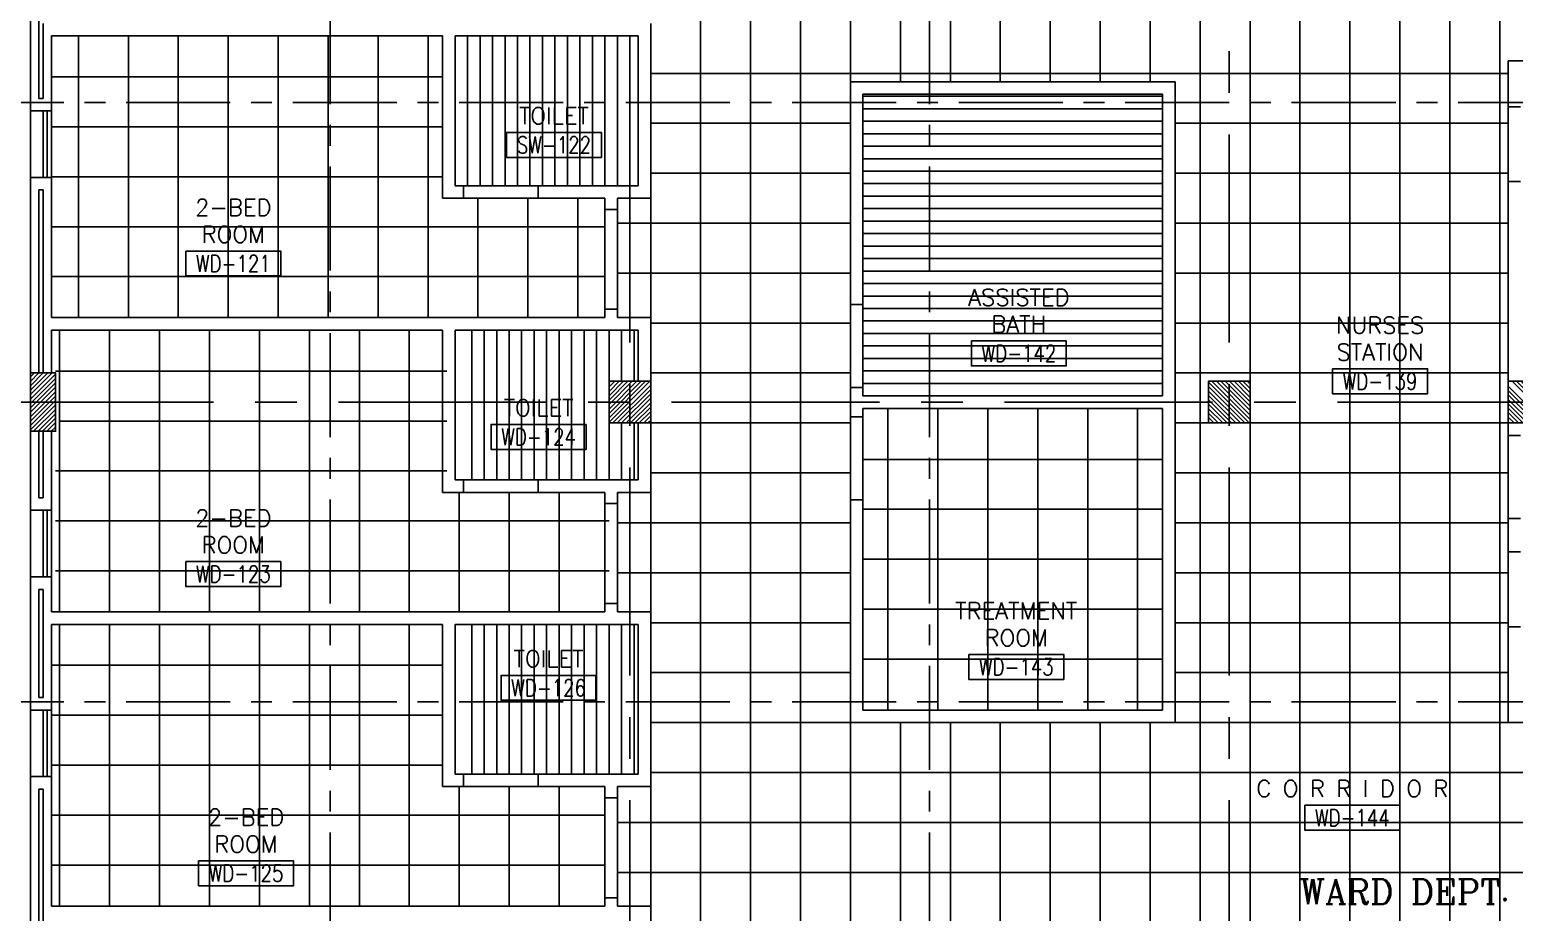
# Model space of a CAD drawing. Extents: x 88852.7 to 88945.7, y 39921.6 to 40001.1.
# Drawn here: x 88902.8 to 88920.63, y 39966.77 to 39977.37 of the extents above; entities that cross this region are included whole.
import ezdxf
from ezdxf.enums import TextEntityAlignment as Align

# ---------------------------------------------------------------- set-up
doc = ezdxf.new("R2010")
doc.units = 0
doc.header["$MEASUREMENT"] = 0
doc.linetypes.add('CENTER', pattern=[2, 1.25, -0.25, 0.25, -0.25])
doc.linetypes.add('CENTERX2', pattern=[4, 2.5, -0.5, 0.5, -0.5])
doc.layers.get('0').update_dxf_attribs({"color": 4, "linetype": 'CONTINUOUS'})
for name, color, linetype in [('AXES', 11, 'CENTERX2'), ('AXES1', 11, 'CENTER'), ('CEILING', 4, 'CONTINUOUS'), ('COL', 2, 'CONTINUOUS'), ('COUNTER', 3, 'CONTINUOUS'), ('HAT', 11, 'CONTINUOUS'), ('INSUL', 4, 'CONTINUOUS'), ('RM-BOX', 11, 'CONTINUOUS'), ('RM-NAME', 11, 'CONTINUOUS'), ('RM-NO', 11, 'CONTINUOUS'), ('WALL', 2, 'CONTINUOUS'), ('WIN', 3, 'CONTINUOUS')]:
    doc.layers.add(name, color=color, linetype=linetype)
doc.styles.add('ROMANC', font='romanc', dxfattribs={"height": 0.1})
doc.styles.add('ROMANS', font='ROMANS.shx', dxfattribs={"width": 0.6})

# ---------------------------------------------------------------- blocks, each defined once
blk = doc.blocks.new('C11')
at = {"layer": 'HAT'}
h = blk.add_hatch(dxfattribs=at)
h.set_pattern_fill('ANSI31', color=256, scale=300, style=0)
h.set_pattern_definition([(45, (-248556.182, -75061.005), (-26.5165043, 26.5165043), [])])
h.paths.add_polyline_path([(300, 700), (0, 700), (0, 350), (300, 350)])
h.paths.add_polyline_path([(300, 350), (0, 350), (0, 0), (300, 0)])
at = {"layer": 'COL'}
blk.add_lwpolyline([(300, 700), (300, 0), (0, 0), (0, 700)], close=True, dxfattribs=at)
blk = doc.blocks.new('RM1')
at = {"layer": 'RM-BOX'}
blk.add_lwpolyline([(570, -200), (-570, -200), (-570, -500), (570, -500)], close=True, dxfattribs=at)
at = {"layer": 'RM-NAME', "style": 'ROMANS'}
blk.add_attdef('ROOMNAME1', text='', height=200, dxfattribs=at).set_placement((0, 324), align=Align.MIDDLE)
blk = doc.blocks.new('*X137')
at = {"color": 0}
for p, q in [((238729, 162732), (239186, 163190)), ((238729, 162785), (239133, 163190)), ((238729, 162838), (239080, 163190)), ((238729, 162891), (239027, 163190)), ((238729, 162944), (238974, 163190)), ((238729, 162997), (238921, 163190)), ((238729, 163050), (238868, 163190)), ((238729, 163103), (238815, 163190)), ((238729, 163157), (238762, 163190)), ((238739, 162690), (239229, 163179)), ((238792, 162690), (239229, 163126)), ((238845, 162690), (239229, 163073)), ((238898, 162690), (239229, 163020)), ((238951, 162690), (239229, 162967)), ((239004, 162690), (239229, 162914)), ((239057, 162690), (239229, 162861)), ((239110, 162690), (239229, 162808)), ((239163, 162690), (239229, 162755)), ((239216, 162690), (239229, 162702))]:
    blk.add_line(p, q, dxfattribs=at)
blk = doc.blocks.new('COL50')
at = {"layer": 'COL'}
blk.add_lwpolyline([(-250, 250), (-250, -250), (250, -250), (250, 250)], close=True, dxfattribs=at)
blk = doc.blocks.new('*X136')
at = {"color": 0}
for p, q in [((235129, 162738), (235580, 163190)), ((235129, 162792), (235527, 163190)), ((235129, 162845), (235474, 163190)), ((235129, 162898), (235421, 163190)), ((235129, 162951), (235368, 163190)), ((235129, 163004), (235315, 163190)), ((235129, 163057), (235262, 163190)), ((235129, 163110), (235209, 163190)), ((235129, 163163), (235156, 163190)), ((235186, 162690), (235629, 163132)), ((235239, 162690), (235629, 163079)), ((235292, 162690), (235629, 163026)), ((235345, 162690), (235629, 162973)), ((235398, 162690), (235629, 162920)), ((235451, 162690), (235629, 162867)), ((235504, 162690), (235629, 162814)), ((235557, 162690), (235629, 162761)), ((235610, 162690), (235629, 162708))]:
    blk.add_line(p, q, dxfattribs=at)
blk = doc.blocks.new('*X135')
at = {"color": 0}
for p, q in [((227929, 162698), (228420, 163190)), ((227929, 162751), (228367, 163190)), ((227929, 162804), (228314, 163190)), ((227929, 162857), (228261, 163190)), ((227929, 162910), (228208, 163190)), ((227929, 162963), (228155, 163190)), ((227929, 163016), (228102, 163190)), ((227929, 163069), (228049, 163190)), ((227929, 163122), (227996, 163190)), ((227929, 163175), (227943, 163190)), ((227973, 162690), (228429, 163145)), ((228026, 162690), (228429, 163092)), ((228079, 162690), (228429, 163039)), ((228132, 162690), (228429, 162986)), ((228185, 162690), (228429, 162933)), ((228239, 162690), (228429, 162880)), ((228292, 162690), (228429, 162827)), ((228345, 162690), (228429, 162774)), ((228398, 162690), (228429, 162721))]:
    blk.add_line(p, q, dxfattribs=at)

msp = doc.modelspace()

# ---------------------------------------------------------------- linework, layer by layer
at = {"layer": 'AXES'}
for p, q in [((88910.0103, 39921.6153), (88910.0103, 40000.4279)), ((88917.2103, 39921.6153), (88917.2103, 40000.4279)), ((88902.8103, 39921.6153), (88902.8103, 40000.0779)), ((88945.0103, 39972.8996), (88876.9703, 39972.8996))]:
    msp.add_line(p, q, dxfattribs=at)
at = {"layer": 'AXES1'}
for p, q in [((88906.4103, 39928.4796), (88906.4103, 39987.2996)), ((88913.6103, 39928.4796), (88913.6103, 39987.2996)), ((88935.2103, 39976.4996), (88876.9703, 39976.4996)), ((88935.2103, 39969.2996), (88876.9703, 39969.2996))]:
    msp.add_line(p, q, dxfattribs=at)
at = {"layer": 'CEILING', "linetype": 'CONTINUOUS'}
for p, q in [((88912.0603, 39980.2496), (88912.0603, 39963.3096)), ((88912.6603, 39976.7496), (88912.6603, 39980.2496)), ((88913.2603, 39976.7496), (88913.2603, 39980.2496)), ((88913.8603, 39976.7496), (88913.8603, 39980.2496)), ((88914.4603, 39976.7496), (88914.4603, 39980.2496)), ((88918.0603, 39980.1984), (88918.0603, 39962.1746)), ((88918.6603, 39980.1984), (88918.6603, 39962.1746)), ((88910.8603, 39979.8496), (88910.8603, 39963.3096)), ((88911.4603, 39979.8496), (88911.4603, 39963.3096)), ((88915.0603, 39976.7496), (88915.0603, 39979.8496)), ((88915.6603, 39976.7496), (88915.6603, 39979.8496)), ((88916.2603, 39976.7496), (88916.2603, 39979.8496)), ((88916.8603, 39979.8496), (88916.8603, 39965.9496)), ((88917.4603, 39979.8496), (88917.4603, 39965.9496)), ((88919.2603, 39979.8496), (88919.2603, 39962.1746)), ((88919.8603, 39979.8496), (88919.8603, 39962.1746)), ((88920.4603, 39979.8496), (88920.4603, 39962.1746)), ((88903.3853, 39973.9146), (88903.3853, 39977.2996)), ((88903.9853, 39973.9146), (88903.9853, 39977.2996)), ((88904.5853, 39973.9146), (88904.5853, 39977.2996)), ((88905.1853, 39973.9146), (88905.1853, 39977.2996)), ((88905.7853, 39973.9146), (88905.7853, 39977.2996)), ((88906.3853, 39973.9146), (88906.3853, 39977.2996)), ((88906.3853, 39973.9146), (88906.3853, 39977.2996)), ((88906.9853, 39973.9146), (88906.9853, 39977.2996)), ((88907.5853, 39973.9146), (88907.5853, 39977.2996)), ((88908.0603, 39977.2996), (88908.0603, 39975.4996)), ((88908.2103, 39977.2996), (88908.2103, 39975.4996)), ((88908.3603, 39977.2996), (88908.3603, 39975.4996)), ((88908.5103, 39977.2996), (88908.5103, 39975.4996)), ((88908.6603, 39977.2996), (88908.6603, 39975.4996)), ((88908.8103, 39977.2996), (88908.8103, 39975.4996)), ((88908.9603, 39977.2996), (88908.9603, 39975.4996)), ((88909.1103, 39977.2996), (88909.1103, 39975.4996)), ((88909.2603, 39977.2996), (88909.2603, 39975.4996)), ((88909.4103, 39977.2996), (88909.4103, 39975.4996)), ((88909.5603, 39977.2996), (88909.5603, 39975.4996)), ((88909.7103, 39977.2996), (88909.7103, 39975.4996)), ((88909.8603, 39977.2996), (88909.8603, 39975.4996)), ((88910.0103, 39977.2996), (88910.0103, 39975.4996)), ((88903.0603, 39976.8071), (88907.7603, 39976.8071)), ((88910.2603, 39976.8496), (88920.5603, 39976.8496)), ((88916.4103, 39976.5746), (88912.8103, 39976.5746)), ((88916.4103, 39976.4246), (88912.8103, 39976.4246)), ((88903.0603, 39976.2071), (88907.7603, 39976.2071)), ((88912.6603, 39976.2496), (88910.2603, 39976.2496)), ((88916.4103, 39976.2746), (88912.8103, 39976.2746)), ((88920.5603, 39976.2496), (88916.5603, 39976.2496)), ((88916.4103, 39976.1246), (88912.8103, 39976.1246)), ((88916.4103, 39975.9746), (88912.8103, 39975.9746)), ((88916.4103, 39975.8246), (88912.8103, 39975.8246)), ((88912.6603, 39975.6496), (88910.2603, 39975.6496)), ((88916.4103, 39975.6746), (88912.8103, 39975.6746)), ((88920.5603, 39975.6496), (88916.5603, 39975.6496)), ((88903.0603, 39975.6071), (88907.7603, 39975.6071)), ((88916.4103, 39975.5246), (88912.8103, 39975.5246)), ((88908.1853, 39973.9146), (88908.1853, 39975.3496)), ((88908.7853, 39973.9146), (88908.7853, 39975.3496)), ((88909.3853, 39973.9146), (88909.3853, 39975.3496)), ((88910.2603, 39975.3496), (88910.2603, 39973.9146)), ((88916.4103, 39975.3746), (88912.8103, 39975.3746)), ((88916.4103, 39975.2246), (88912.8103, 39975.2246)), ((88903.0603, 39975.0071), (88909.7103, 39975.0071)), ((88912.6603, 39975.0496), (88909.8603, 39975.0496)), ((88916.4103, 39975.0746), (88912.8103, 39975.0746)), ((88916.4103, 39974.9246), (88912.8103, 39974.9246)), ((88920.5603, 39975.0496), (88916.5603, 39975.0496)), ((88916.4103, 39974.7746), (88912.8103, 39974.7746)), ((88916.4103, 39974.6246), (88912.8103, 39974.6246)), ((88903.0603, 39974.4071), (88909.7103, 39974.4071)), ((88912.6603, 39974.4496), (88909.8603, 39974.4496)), ((88916.4103, 39974.4746), (88912.8103, 39974.4746)), ((88920.5603, 39974.4496), (88916.5603, 39974.4496)), ((88916.4103, 39974.3246), (88912.8103, 39974.3246)), ((88916.4103, 39974.1746), (88912.8103, 39974.1746)), ((88916.4103, 39974.0246), (88912.8103, 39974.0246)), ((88912.6603, 39973.8496), (88910.2603, 39973.8496)), ((88916.4103, 39973.8746), (88912.8103, 39973.8746)), ((88920.5603, 39973.8496), (88916.5603, 39973.8496)), ((88916.4103, 39973.7246), (88912.8103, 39973.7246)), ((88916.4103, 39973.5746), (88912.8103, 39973.5746)), ((88916.4103, 39973.4246), (88912.8103, 39973.4246)), ((88912.6603, 39973.2496), (88910.2603, 39973.2496)), ((88916.4103, 39973.2746), (88912.8103, 39973.2746)), ((88920.5603, 39973.2496), (88916.5603, 39973.2496)), ((88916.4103, 39973.1246), (88912.8103, 39973.1246)), ((88913.1103, 39969.1996), (88913.1103, 39972.8246)), ((88913.7103, 39969.1996), (88913.7103, 39972.8246)), ((88914.3103, 39969.1996), (88914.3103, 39972.8246)), ((88914.9103, 39969.1996), (88914.9103, 39972.8246)), ((88915.5103, 39969.1996), (88915.5103, 39972.8246)), ((88916.1103, 39969.1996), (88916.1103, 39972.8246)), ((88912.6603, 39972.6496), (88910.2603, 39972.6496)), ((88920.5603, 39972.6496), (88916.5603, 39972.6496)), ((88912.8103, 39972.2121), (88916.4103, 39972.2121)), ((88912.6603, 39972.0496), (88910.2603, 39972.0496)), ((88920.5603, 39972.0496), (88916.5603, 39972.0496)), ((88910.2603, 39971.8146), (88910.2603, 39970.3796)), ((88912.8103, 39971.6121), (88916.4103, 39971.6121)), ((88912.6603, 39971.4496), (88909.8603, 39971.4496)), ((88920.5603, 39971.4496), (88916.5603, 39971.4496)), ((88912.8103, 39971.0121), (88916.4103, 39971.0121)), ((88912.6603, 39970.8496), (88909.8603, 39970.8496)), ((88920.5603, 39970.8496), (88916.5603, 39970.8496)), ((88912.8103, 39970.4121), (88916.4103, 39970.4121)), ((88912.6603, 39970.2496), (88910.2603, 39970.2496)), ((88920.5603, 39970.2496), (88916.5603, 39970.2496)), ((88912.8103, 39969.8121), (88916.4103, 39969.8121)), ((88912.6603, 39969.6496), (88910.2603, 39969.6496)), ((88920.5603, 39969.6496), (88916.5603, 39969.6496)), ((88912.6603, 39969.0496), (88910.2603, 39969.0496)), ((88912.6603, 39969.0496), (88912.6603, 39963.3096)), ((88913.2603, 39969.0496), (88913.2603, 39963.3096)), ((88913.8603, 39969.0496), (88913.8603, 39965.9496)), ((88914.4603, 39969.0496), (88914.4603, 39965.9496)), ((88915.0603, 39969.0496), (88915.0603, 39965.9496)), ((88915.6603, 39969.0496), (88915.6603, 39965.9496)), ((88916.2603, 39969.0496), (88916.2603, 39965.9496)), ((88922.9074, 39969.0496), (88916.5603, 39969.0496)), ((88910.2603, 39968.4496), (88927.7603, 39968.4496)), ((88910.2603, 39968.2796), (88910.2603, 39966.8446)), ((88909.8603, 39967.8496), (88928.1603, 39967.8496)), ((88909.8603, 39967.2496), (88928.1603, 39967.2496))]:
    msp.add_line(p, q, dxfattribs=at)
at = {"layer": 'CEILING', "linetype": 'BYBLOCK', "ltscale": 0.3}
for p, q in [((88903.1603, 39973.7646), (88903.1603, 39970.3796)), ((88903.7603, 39973.7646), (88903.7603, 39970.3796)), ((88904.3603, 39973.7646), (88904.3603, 39970.3796)), ((88904.9603, 39973.7646), (88904.9603, 39970.3796)), ((88905.5603, 39973.7646), (88905.5603, 39970.3796)), ((88906.1603, 39973.7646), (88906.1603, 39970.3796)), ((88906.7603, 39973.7646), (88906.7603, 39970.3796)), ((88907.3603, 39973.7646), (88907.3603, 39970.3796)), ((88908.1103, 39973.7646), (88908.1103, 39971.9646)), ((88908.2603, 39973.7646), (88908.2603, 39971.9646)), ((88908.4103, 39973.7646), (88908.4103, 39971.9646)), ((88908.5603, 39973.7646), (88908.5603, 39971.9646)), ((88908.7103, 39973.7646), (88908.7103, 39971.9646)), ((88908.8603, 39973.7646), (88908.8603, 39971.9646)), ((88909.0103, 39973.7646), (88909.0103, 39971.9646)), ((88909.1603, 39973.7646), (88909.1603, 39971.9646)), ((88909.3103, 39973.7646), (88909.3103, 39971.9646)), ((88909.4603, 39973.7646), (88909.4603, 39971.9646)), ((88909.6103, 39973.7646), (88909.6103, 39971.9646)), ((88909.7603, 39973.7646), (88909.7603, 39971.9646)), ((88909.9103, 39973.7646), (88909.9103, 39973.1496)), ((88910.0603, 39973.7646), (88910.0603, 39973.1496)), ((88903.1103, 39973.2721), (88907.8103, 39973.2721)), ((88903.1603, 39972.6721), (88907.8103, 39972.6721)), ((88909.9103, 39972.6496), (88909.9103, 39971.9646)), ((88910.0603, 39972.6496), (88910.0603, 39971.9646)), ((88903.1103, 39972.0721), (88907.8103, 39972.0721)), ((88907.9603, 39971.8146), (88907.9603, 39970.3796)), ((88908.5603, 39971.8146), (88908.5603, 39970.3796)), ((88909.1603, 39971.8146), (88909.1603, 39970.3796)), ((88903.1103, 39971.4721), (88909.7603, 39971.4721)), ((88903.1103, 39970.8721), (88909.7603, 39970.8721)), ((88903.1603, 39970.2296), (88903.1603, 39966.8446)), ((88903.7603, 39970.2296), (88903.7603, 39966.8446)), ((88904.3603, 39970.2296), (88904.3603, 39966.8446)), ((88904.9603, 39970.2296), (88904.9603, 39966.8446)), ((88905.5603, 39970.2296), (88905.5603, 39966.8446)), ((88906.1603, 39970.2296), (88906.1603, 39966.8446)), ((88906.7603, 39970.2296), (88906.7603, 39966.8446)), ((88907.3603, 39970.2296), (88907.3603, 39966.8446)), ((88908.1103, 39970.2296), (88908.1103, 39968.4296)), ((88908.2603, 39970.2296), (88908.2603, 39968.4296)), ((88908.4103, 39970.2296), (88908.4103, 39968.4296)), ((88908.5603, 39970.2296), (88908.5603, 39968.4296)), ((88908.7103, 39970.2296), (88908.7103, 39968.4296)), ((88908.8603, 39970.2296), (88908.8603, 39968.4296)), ((88909.0103, 39970.2296), (88909.0103, 39968.4296)), ((88909.1603, 39970.2296), (88909.1603, 39968.4296)), ((88909.3103, 39970.2296), (88909.3103, 39968.4296)), ((88909.4603, 39970.2296), (88909.4603, 39968.4296)), ((88909.6103, 39970.2296), (88909.6103, 39968.4296)), ((88909.7603, 39970.2296), (88909.7603, 39968.4296)), ((88909.9103, 39970.2296), (88909.9103, 39968.4296)), ((88910.0603, 39970.2296), (88910.0603, 39968.4296)), ((88903.0603, 39969.7371), (88907.7603, 39969.7371)), ((88903.0603, 39969.1371), (88907.7603, 39969.1371)), ((88903.0603, 39968.5371), (88907.7603, 39968.5371)), ((88907.9603, 39968.2796), (88907.9603, 39966.8446)), ((88908.5603, 39968.2796), (88908.5603, 39966.8446)), ((88909.1603, 39968.2796), (88909.1603, 39966.8446)), ((88903.0603, 39967.9371), (88909.7103, 39967.9371)), ((88903.0603, 39967.3371), (88909.7103, 39967.3371))]:
    msp.add_line(p, q, dxfattribs=at)
at = {"layer": 'COUNTER'}
msp.add_line((88916.5603, 39976.7496), (88916.5603, 39969.0496), dxfattribs=at)
at = {"layer": 'COUNTER', "linetype": 'BYBLOCK'}
for p, q in [((88916.5603, 39976.7496), (88916.5603, 39969.0496)), ((88916.5603, 39976.7496), (88916.5603, 39969.0496)), ((88916.9603, 39973.1496), (88916.9603, 39972.6496)), ((88916.9603, 39973.1496), (88916.9603, 39972.6496)), ((88917.0603, 39973.1496), (88916.9603, 39973.1496)), ((88917.0603, 39973.1496), (88916.9603, 39973.1496)), ((88916.9603, 39972.6496), (88917.0603, 39972.6496)), ((88916.9603, 39972.6496), (88917.0603, 39972.6496))]:
    msp.add_line(p, q, dxfattribs=at)
at = {"layer": 'INSUL'}
for p, q in [((88902.9103, 39976.5496), (88902.9103, 39977.4996)), ((88902.9603, 39976.5496), (88902.9603, 39977.4496)), ((88902.9103, 39976.5496), (88902.9603, 39976.5496)), ((88902.9103, 39975.4496), (88902.9603, 39975.4496)), ((88902.9103, 39973.2496), (88902.9103, 39975.4496)), ((88902.9603, 39973.2496), (88902.9603, 39975.4496)), ((88902.9103, 39972.5496), (88902.9103, 39971.7496)), ((88902.9603, 39972.5496), (88902.9603, 39971.7496)), ((88902.9103, 39971.7496), (88902.9603, 39971.7496)), ((88902.9103, 39970.6496), (88902.9603, 39970.6496)), ((88902.9103, 39970.6496), (88902.9103, 39969.3496)), ((88902.9603, 39970.6496), (88902.9603, 39969.3496)), ((88902.9103, 39969.3496), (88902.9603, 39969.3496)), ((88902.9103, 39968.2496), (88902.9603, 39968.2496)), ((88902.9103, 39965.9496), (88902.9103, 39968.2496)), ((88902.9103, 39968.2496), (88902.9603, 39968.2496)), ((88902.9603, 39965.9496), (88902.9603, 39968.2496))]:
    msp.add_line(p, q, dxfattribs=at)
at = {"layer": 'WALL'}
for p, q in [((88902.8103, 39976.3996), (88902.8103, 39977.5996)), ((88903.0603, 39976.3996), (88903.0603, 39977.2996)), ((88903.0603, 39977.2996), (88907.7603, 39977.2996)), ((88907.9103, 39977.2996), (88910.1103, 39977.2996)), ((88920.5603, 39976.9996), (88920.5603, 39976.4496)), ((88920.9003, 39976.9996), (88920.5603, 39976.9996)), ((88916.5603, 39976.7496), (88912.6603, 39976.7496)), ((88912.6603, 39973.0746), (88912.6603, 39976.7496)), ((88916.5603, 39976.7496), (88916.5603, 39969.0496)), ((88916.4103, 39976.5996), (88912.8103, 39976.5996)), ((88912.8103, 39973.0746), (88912.8103, 39976.5996)), ((88916.4103, 39976.5996), (88916.4103, 39972.9746)), ((88902.8103, 39976.3996), (88903.0603, 39976.3996)), ((88920.7103, 39976.4496), (88920.5603, 39976.4496)), ((88920.5603, 39976.4496), (88920.5603, 39973.1496)), ((88902.8103, 39975.5996), (88903.0603, 39975.5996)), ((88902.8103, 39973.2496), (88902.8103, 39975.5996)), ((88903.0603, 39973.9146), (88903.0603, 39975.5996)), ((88907.9103, 39975.4996), (88908.0103, 39975.4996)), ((88908.0103, 39975.4996), (88910.1103, 39975.4996)), ((88920.7103, 39975.5496), (88920.5603, 39975.5496)), ((88907.7603, 39975.3496), (88908.0103, 39975.3496)), ((88908.0103, 39975.3496), (88909.7103, 39975.3496)), ((88909.8603, 39975.3496), (88910.2603, 39975.3496)), ((88912.8103, 39974.0746), (88912.6603, 39974.0746)), ((88903.0603, 39973.9146), (88909.7103, 39973.9146)), ((88909.8603, 39973.9146), (88910.2603, 39973.9146)), ((88903.0603, 39973.2496), (88903.0603, 39973.7646)), ((88903.0603, 39973.7646), (88907.7603, 39973.7646)), ((88907.9103, 39973.7646), (88910.1103, 39973.7646)), ((88912.8103, 39973.0746), (88912.6603, 39973.0746)), ((88912.6603, 39972.7246), (88912.6603, 39973.0746)), ((88912.8103, 39972.9746), (88912.8103, 39973.0746)), ((88916.4103, 39972.9746), (88912.8103, 39972.9746)), ((88912.8103, 39972.7246), (88912.8103, 39972.8246)), ((88916.4103, 39972.8246), (88912.8103, 39972.8246)), ((88916.4103, 39972.8246), (88916.4103, 39969.1996)), ((88912.8103, 39972.7246), (88912.6603, 39972.7246)), ((88912.6603, 39969.0496), (88912.6603, 39972.7246)), ((88912.8103, 39969.1996), (88912.8103, 39972.7246)), ((88920.5603, 39972.6496), (88920.5603, 39972.4996)), ((88902.8103, 39972.5496), (88902.8103, 39971.5996)), ((88903.0603, 39972.5496), (88903.0603, 39971.5996)), ((88920.7103, 39972.4996), (88920.5603, 39972.4996)), ((88920.5603, 39972.4996), (88920.5603, 39971.0996)), ((88907.9103, 39971.9646), (88908.0103, 39971.9646)), ((88908.0103, 39971.9646), (88910.1103, 39971.9646)), ((88907.7603, 39971.8146), (88908.0103, 39971.8146)), ((88908.0103, 39971.8146), (88909.7103, 39971.8146)), ((88909.8603, 39971.8146), (88910.2603, 39971.8146)), ((88912.8103, 39971.7246), (88912.6603, 39971.7246)), ((88902.8103, 39971.5996), (88903.0603, 39971.5996)), ((88920.7103, 39971.4996), (88920.5603, 39971.4996)), ((88920.5602, 39971.0996), (88920.5603, 39969.0496)), ((88920.7103, 39971.0996), (88920.5603, 39971.0996)), ((88902.8103, 39970.7996), (88903.0603, 39970.7996)), ((88902.8103, 39970.7996), (88902.8103, 39969.1996)), ((88903.0603, 39970.7996), (88903.0603, 39970.3796)), ((88903.0603, 39970.3796), (88909.7103, 39970.3796)), ((88909.8603, 39970.3796), (88910.2603, 39970.3796)), ((88903.0603, 39970.2296), (88903.0603, 39969.1996)), ((88903.0603, 39970.2296), (88907.7603, 39970.2296)), ((88907.9103, 39970.2296), (88910.1103, 39970.2296)), ((88920.7103, 39970.1996), (88920.5603, 39970.1996)), ((88902.8103, 39969.1996), (88903.0603, 39969.1996)), ((88916.5603, 39969.0496), (88912.6603, 39969.0496)), ((88916.4103, 39969.1996), (88912.8103, 39969.1996)), ((88920.9574, 39969.0496), (88920.5603, 39969.0496)), ((88902.8103, 39968.3996), (88903.0603, 39968.3996)), ((88902.8103, 39965.9496), (88902.8103, 39968.3996)), ((88902.8103, 39965.9496), (88902.8103, 39968.3996)), ((88902.8103, 39968.3996), (88903.0603, 39968.3996)), ((88903.0603, 39966.8446), (88903.0603, 39968.3996)), ((88903.0603, 39966.8446), (88903.0603, 39968.3996)), ((88907.9103, 39968.4296), (88908.0103, 39968.4296)), ((88908.0103, 39968.4296), (88910.1103, 39968.4296)), ((88907.7603, 39968.2796), (88908.0103, 39968.2796)), ((88908.0103, 39968.2796), (88909.7103, 39968.2796)), ((88909.8603, 39968.2796), (88910.2603, 39968.2796)), ((88903.0603, 39966.8446), (88909.7103, 39966.8446)), ((88909.8603, 39966.8446), (88910.2603, 39966.8446))]:
    msp.add_line(p, q, dxfattribs=at)
at = {"layer": 'WALL', "linetype": 'BYBLOCK'}
for p, q in [((88910.2603, 39977.4496), (88910.2603, 39975.3496)), ((88907.7603, 39977.2996), (88907.7603, 39975.3496)), ((88907.9103, 39977.2996), (88907.9103, 39975.4996)), ((88910.1103, 39977.2996), (88910.1103, 39975.4996)), ((88908.0103, 39975.4996), (88908.0103, 39975.3496)), ((88908.9103, 39975.4996), (88908.9103, 39975.3496)), ((88909.7103, 39975.3496), (88909.7103, 39975.2151)), ((88909.8603, 39975.3496), (88909.8603, 39975.2151)), ((88909.8603, 39975.2151), (88909.7103, 39975.2151)), ((88909.7103, 39975.2151), (88909.7103, 39973.9146)), ((88909.8603, 39975.2151), (88909.8603, 39973.9146)), ((88909.8603, 39974.0151), (88909.7103, 39974.0151)), ((88910.2603, 39973.9146), (88910.2603, 39971.8146)), ((88907.7603, 39973.7646), (88907.7603, 39971.8146)), ((88907.9103, 39973.7646), (88907.9103, 39971.9646)), ((88910.1103, 39973.7646), (88910.1103, 39973.1496)), ((88910.1103, 39972.6496), (88910.1103, 39971.9646)), ((88908.0103, 39971.9646), (88908.0103, 39971.8146)), ((88908.9103, 39971.9646), (88908.9103, 39971.8146)), ((88909.7103, 39971.8146), (88909.7103, 39971.6801)), ((88909.8603, 39971.8146), (88909.8603, 39971.6801)), ((88909.7103, 39971.6801), (88909.7103, 39970.3796)), ((88909.8603, 39971.6801), (88909.7103, 39971.6801)), ((88909.8603, 39971.6801), (88909.8603, 39970.3796)), ((88909.8603, 39970.4801), (88909.7103, 39970.4801)), ((88910.2603, 39970.3796), (88910.2603, 39968.2796)), ((88907.7603, 39970.2296), (88907.7603, 39968.2796)), ((88907.9103, 39970.2296), (88907.9103, 39968.4296)), ((88910.1103, 39970.2296), (88910.1103, 39968.4296)), ((88908.0103, 39968.4296), (88908.0103, 39968.2796)), ((88908.9103, 39968.4296), (88908.9103, 39968.2796)), ((88909.7103, 39968.2796), (88909.7103, 39968.1451)), ((88909.8603, 39968.1451), (88909.7103, 39968.1451)), ((88909.7103, 39968.1451), (88909.7103, 39966.8446)), ((88909.8603, 39968.2796), (88909.8603, 39968.1451)), ((88909.8603, 39968.1451), (88909.8603, 39966.8446)), ((88909.8603, 39966.9451), (88909.7103, 39966.9451)), ((88910.2603, 39966.8446), (88910.2603, 39965.9496))]:
    msp.add_line(p, q, dxfattribs=at)
at = {"layer": 'WALL', "color": 250, "linetype": 'BYBLOCK', "ltscale": 0.3}
msp.add_line((88908.7658, 39969.5447), (88908.7678, 39969.5427), dxfattribs=at)
at = {"layer": 'WALL', "linetype": 'BYBLOCK', "ltscale": 0.3}
for points in [[(88902.8103, 39972.5496), (88903.1103, 39972.5496), (88903.1103, 39973.2496), (88902.8103, 39973.2496)], [(88909.7603, 39973.1496), (88910.2603, 39973.1496), (88910.2603, 39972.6496), (88909.7603, 39972.6496)], [(88916.9603, 39973.1496), (88917.4603, 39973.1496), (88917.4603, 39972.6496), (88916.9603, 39972.6496)], [(88920.5603, 39973.1496), (88921.0603, 39973.1496), (88921.0603, 39972.6496), (88920.5603, 39972.6496)]]:
    msp.add_lwpolyline(points, close=True, dxfattribs=at)
at = {"layer": 'WIN'}
for p, q in [((88902.8103, 39976.3996), (88902.8103, 39975.5996)), ((88902.9603, 39976.3996), (88902.9603, 39975.5996)), ((88903.0103, 39976.3996), (88903.0103, 39975.5996)), ((88903.0603, 39976.3996), (88903.0603, 39975.5996)), ((88902.8103, 39971.5996), (88902.8103, 39970.7996)), ((88902.9603, 39971.5996), (88902.9603, 39970.7996)), ((88903.0103, 39971.5996), (88903.0103, 39970.7996)), ((88903.0603, 39971.5996), (88903.0603, 39970.7996)), ((88902.8103, 39969.1996), (88902.8103, 39968.3996)), ((88902.9603, 39969.1996), (88902.9603, 39968.3996)), ((88903.0103, 39969.1996), (88903.0103, 39968.3996)), ((88903.0603, 39969.1996), (88903.0603, 39968.3996))]:
    msp.add_line(p, q, dxfattribs=at)

# ---------------------------------------------------------------- block references
at = {"layer": 'COL', "linetype": 'BYBLOCK', "xscale": 0.001, "yscale": 0.001, "zscale": 0.001}
msp.add_blockref('C11', (88902.8103, 39972.5496), dxfattribs=at)
at = {"layer": 'COL', "yscale": 0.001, "zscale": 0.001}
for p, xscale in [((88910.0103, 39972.8996), -0.001), ((88917.2103, 39972.8996), 0.001), ((88920.8103, 39972.8996), 0.001)]:
    msp.add_blockref('COL50', p, dxfattribs=dict(at, xscale=xscale))
at = {"layer": 'HAT', "yscale": 0.001, "zscale": 0.001}
for name, p, xscale in [('*X135', (88681.8317, 39809.9598), 0.001), ('*X137', (89156.1888, 39809.9598), -0.001), ('*X136', (89156.1888, 39809.9598), -0.001)]:
    msp.add_blockref(name, p, dxfattribs=dict(at, xscale=xscale))
at = {"layer": 'RM-NAME'}
ref = msp.add_blockref('RM1', (88909.098, 39976.3404), dxfattribs=dict(at, xscale=0.001, yscale=0.001, zscale=0.001))
ref.add_attrib('ROOMNO', 'SW-122', dxfattribs={"layer": 'RM-NO', "height": 0.2, "style": 'ROMANS', "width": 0.8}).set_placement((88909.098, 39975.9904), align=Align.MIDDLE)
ref.add_attrib('ROOMNAME2', 'TOILET', dxfattribs={"height": 0.2, "style": 'ROMANS'}).set_placement((88909.098, 39976.3404), align=Align.MIDDLE)
ref = msp.add_blockref('RM1', (88905.2467, 39974.9152), dxfattribs=dict(at, xscale=-0.001, yscale=0.001, zscale=0.001))
ref.add_attrib('ROOMNO', 'WD-121', dxfattribs={"layer": 'RM-NO', "height": 0.2, "style": 'ROMANS', "width": 0.8}).set_placement((88905.2467, 39974.5652), align=Align.MIDDLE)
ref.add_attrib('ROOMNAME2', 'ROOM', dxfattribs={"height": 0.2, "style": 'ROMANS'}).set_placement((88905.2467, 39974.9152), align=Align.MIDDLE)
ref.add_attrib('ROOMNAME1', '2-BED', dxfattribs={"height": 0.2, "style": 'ROMANS'}).set_placement((88905.2467, 39975.239), align=Align.MIDDLE)
ref = msp.add_blockref('RM1', (88914.6833, 39973.8346), dxfattribs=dict(at, xscale=-0.001, yscale=0.001, zscale=0.001))
ref.add_attrib('ROOMNO', 'WD-142', dxfattribs={"layer": 'RM-NO', "height": 0.2, "style": 'ROMANS', "width": 0.8}).set_placement((88914.6833, 39973.4846), align=Align.MIDDLE)
ref.add_attrib('ROOMNAME2', 'BATH', dxfattribs={"height": 0.2, "style": 'ROMANS'}).set_placement((88914.6833, 39973.8346), align=Align.MIDDLE)
ref.add_attrib('ROOMNAME1', 'ASSISTED', dxfattribs={"height": 0.2, "style": 'ROMANS'}).set_placement((88914.6833, 39974.1584), align=Align.MIDDLE)
ref = msp.add_blockref('RM1', (88919.0221, 39973.5), dxfattribs=dict(at, xscale=-0.001, yscale=0.001, zscale=0.001))
ref.add_attrib('ROOMNO', 'WD-139', dxfattribs={"layer": 'RM-NO', "height": 0.2, "style": 'ROMANS', "width": 0.8}).set_placement((88919.0221, 39973.15), align=Align.MIDDLE)
ref.add_attrib('ROOMNAME2', 'STATION', dxfattribs={"height": 0.2, "style": 'ROMANS'}).set_placement((88919.0221, 39973.5), align=Align.MIDDLE)
ref.add_attrib('ROOMNAME1', 'NURSES', dxfattribs={"height": 0.2, "style": 'ROMANS'}).set_placement((88919.0221, 39973.8238), align=Align.MIDDLE)
ref = msp.add_blockref('RM1', (88908.9138, 39972.8312), dxfattribs=dict(at, xscale=0.001, yscale=0.001, zscale=0.001))
ref.add_attrib('ROOMNO', 'WD-124', dxfattribs={"layer": 'RM-NO', "height": 0.2, "style": 'ROMANS', "width": 0.8}).set_placement((88908.9138, 39972.4812), align=Align.MIDDLE)
ref.add_attrib('ROOMNAME2', 'TOILET', dxfattribs={"height": 0.2, "style": 'ROMANS'}).set_placement((88908.9138, 39972.8312), align=Align.MIDDLE)
ref = msp.add_blockref('RM1', (88905.2467, 39971.1834), dxfattribs=dict(at, xscale=-0.001, yscale=0.001, zscale=0.001))
ref.add_attrib('ROOMNO', 'WD-123', dxfattribs={"layer": 'RM-NO', "height": 0.2, "style": 'ROMANS', "width": 0.8}).set_placement((88905.2467, 39970.8334), align=Align.MIDDLE)
ref.add_attrib('ROOMNAME2', 'ROOM', dxfattribs={"height": 0.2, "style": 'ROMANS'}).set_placement((88905.2467, 39971.1834), align=Align.MIDDLE)
ref.add_attrib('ROOMNAME1', '2-BED', dxfattribs={"height": 0.2, "style": 'ROMANS'}).set_placement((88905.2467, 39971.5072), align=Align.MIDDLE)
ref = msp.add_blockref('RM1', (88914.6521, 39970.0686), dxfattribs=dict(at, xscale=-0.001, yscale=0.001, zscale=0.001))
ref.add_attrib('ROOMNO', 'WD-143', dxfattribs={"layer": 'RM-NO', "height": 0.2, "style": 'ROMANS', "width": 0.8}).set_placement((88914.6521, 39969.7186), align=Align.MIDDLE)
ref.add_attrib('ROOMNAME2', 'ROOM', dxfattribs={"height": 0.2, "style": 'ROMANS'}).set_placement((88914.6521, 39970.0686), align=Align.MIDDLE)
ref.add_attrib('ROOMNAME1', 'TREATMENT', dxfattribs={"height": 0.2, "style": 'ROMANS'}).set_placement((88914.6521, 39970.3924), align=Align.MIDDLE)
ref = msp.add_blockref('RM1', (88909.0332, 39969.8169), dxfattribs=dict(at, xscale=0.001, yscale=0.001, zscale=0.001))
ref.add_attrib('ROOMNO', 'WD-126', dxfattribs={"layer": 'RM-NO', "height": 0.2, "style": 'ROMANS', "width": 0.8}).set_placement((88909.0332, 39969.4669), align=Align.MIDDLE)
ref.add_attrib('ROOMNAME2', 'TOILET', dxfattribs={"height": 0.2, "style": 'ROMANS'}).set_placement((88909.0332, 39969.8169), align=Align.MIDDLE)
ref = msp.add_blockref('RM1', (88918.6894, 39968.256), dxfattribs=dict(at, xscale=0.001, yscale=0.001, zscale=0.001))
ref.add_attrib('ROOMNO', 'WD-144', dxfattribs={"layer": 'RM-NO', "height": 0.2, "style": 'ROMANS', "width": 0.8}).set_placement((88918.6894, 39967.906), align=Align.MIDDLE)
ref.add_attrib('ROOMNAME2', 'C O R R I D O R', dxfattribs={"height": 0.2, "style": 'ROMANS'}).set_placement((88918.6894, 39968.256), align=Align.MIDDLE)
ref = msp.add_blockref('RM1', (88905.3995, 39967.5881), dxfattribs=dict(at, xscale=-0.001, yscale=0.001, zscale=0.001))
ref.add_attrib('ROOMNO', 'WD-125', dxfattribs={"layer": 'RM-NO', "height": 0.2, "style": 'ROMANS', "width": 0.8}).set_placement((88905.3995, 39967.2381), align=Align.MIDDLE)
ref.add_attrib('ROOMNAME2', 'ROOM', dxfattribs={"height": 0.2, "style": 'ROMANS'}).set_placement((88905.3995, 39967.5881), align=Align.MIDDLE)
ref.add_attrib('ROOMNAME1', '2-BED', dxfattribs={"height": 0.2, "style": 'ROMANS'}).set_placement((88905.3995, 39967.9119), align=Align.MIDDLE)

# ---------------------------------------------------------------- texts
at = {"layer": 'RM-NAME', "color": 2, "style": 'ROMANC'}
msp.add_text(' WARD DEPT. ', height=0.3, dxfattribs=at).set_placement((88919.3137, 39967.0164), align=Align.MIDDLE)

doc.saveas('drawing.dxf')
